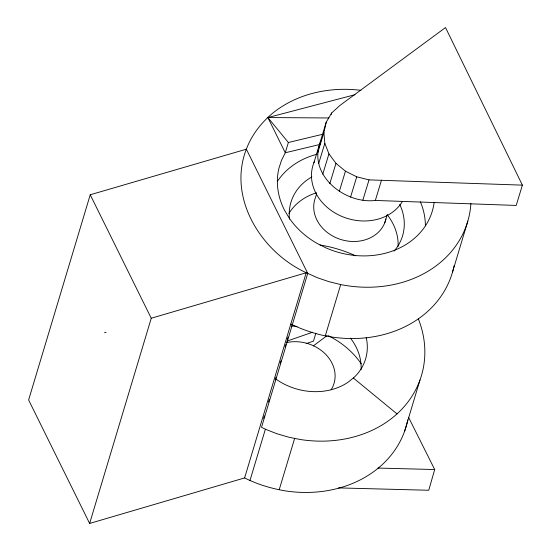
<?xml version="1.0" encoding="UTF-8"?>
<svg xmlns="http://www.w3.org/2000/svg" width="551" height="551" viewBox="0 0 551 551"><rect width="100%" height="100%" fill="white"/><g stroke="black" fill="none" stroke-linecap="round" stroke-linejoin="round"><path stroke-width="0.83" d="M313.891 162.772L326.233 122.177L331.681 112.955L339.857 105.503L445.518 27.55L522.382 185.136L516.211 205.44L375.334 200.454C344.182 204.249 306.742 173.992 320.902 141.056M317.72 152.841L323.898 132.543L326.233 122.177M408.532 417.272L434.698 469.535L428.74 490.259L338.514 487.904M360.933 90.392L359.293 90.137A116.55 97.224 16.7 0 0 272.717 113.169C261.153 122.763 251.649 135.05 246.352 149.183L90.233 194.772L28.618 399.978L89.634 523.45L244.61 477.931C257.283 484.308 270.982 488.448 284.95 490.824A116.55 97.224 16.7 0 0 407.809 419.834M89.634 523.45L151.249 318.237L90.233 194.772M355.051 94.682L267.889 117.563L288.366 142.502L285.287 152.765L281.533 160.258L278.951 168.193A79.647 66.437 16.7 0 0 284.412 209.986L289.061 217.845A79.647 66.437 16.7 0 0 317.218 243.487L326.096 247.95A79.647 66.437 16.7 0 0 434.126 202.616M244.61 477.931L306.198 272.773L307.368 272.655L307.733 273.392L317.314 277.697L328.857 281.644L340.697 284.564A116.55 97.224 16.7 0 0 470.898 203.553M263.619 418.354L264.356 415.895M268.551 401.941L269.294 399.475M275.211 379.777L275.955 377.318M280.149 363.364L280.886 360.905M285.081 346.951L285.824 344.485M287.305 339.561L288.042 337.102M249.968 480.52L265.375 429.215L261.518 427.3L307.733 273.392C262.09 253.322 227.074 198.732 246.352 149.183L307.368 272.655M315.861 333.217L313.491 341.11L306.218 343.624M290.79 324.078C301.796 329.34 313.34 333.389 325.29 335.869L340.697 284.564M279.212 489.667L294.647 438.396L300.35 439.519A116.55 97.224 16.7 0 0 418.388 318.981M404.599 431.261L420 379.956M452.419 272.421L467.827 221.116M331.185 114.574L331.681 112.955M318.643 163.647L324.815 143.35L323.898 132.543M316.556 193.966L315.558 197.258A36.91 30.918 16.9 0 0 341.014 239.561A36.91 30.918 16.9 0 0 385.955 218.933M322.762 174.157L328.94 153.86L324.815 143.35M329.801 183.648L335.979 163.351L328.94 153.86M339.285 191.486L345.456 171.182L335.979 163.351M350.553 197.12L356.724 176.823L345.456 171.182M362.847 200.178L369.025 179.881L522.382 185.136M375.334 200.454L381.506 180.149M384.756 222.797L387.257 214.566M313.278 345.938L327.025 335.649M286.692 341.2L312.534 332.246M151.249 318.237L306.198 272.773M104.511 332.735L106.067 332.281M288.366 142.502L322.459 134.32M320.207 144.383L285.287 152.765L267.889 117.563L328.857 117.962M377.993 468.068L434.698 469.535M294.647 438.396L288.414 437.115L276.712 433.665L265.375 429.215M356.724 176.823L369.025 179.881M353.329 377.986L397.023 413.897M288.951 213.43A58.275 48.612 16.7 0 1 316.522 192.795M387.415 215A58.275 48.612 16.7 0 1 398.091 246.393M399.744 204.435A58.275 48.612 16.7 0 1 394.075 251.139M289.509 219.146A58.275 48.612 16.7 0 1 311.859 176.912M277.387 181.403A79.647 66.437 16.7 0 1 317.087 154.197M420.392 201.797A79.647 66.437 16.7 0 1 425.386 225.848M454.045 265.823A116.55 97.224 16.7 0 1 325.29 335.869M291.348 325.992A79.647 66.437 16.7 0 1 297.113 326.481M328.093 335.607A79.647 66.437 16.7 0 1 361.27 363.874M320.007 244.988A116.55 97.224 16.7 0 1 355.664 255.829M366.215 337.453A58.275 48.612 16.7 0 1 354.389 377.125L348.156 382.174A58.275 48.612 16.7 0 1 275.376 378.702M350.443 338.128A58.275 48.612 16.7 0 1 361.112 369.521M402.382 201.528A48.564 40.684 16.9 0 1 340.325 215.751A48.564 40.684 16.9 0 1 314.525 161.278M286.43 342.605A36.91 30.718 16.1 0 1 326.068 354.727A36.91 30.718 16.1 0 1 331.123 389.791"/></g></svg>
